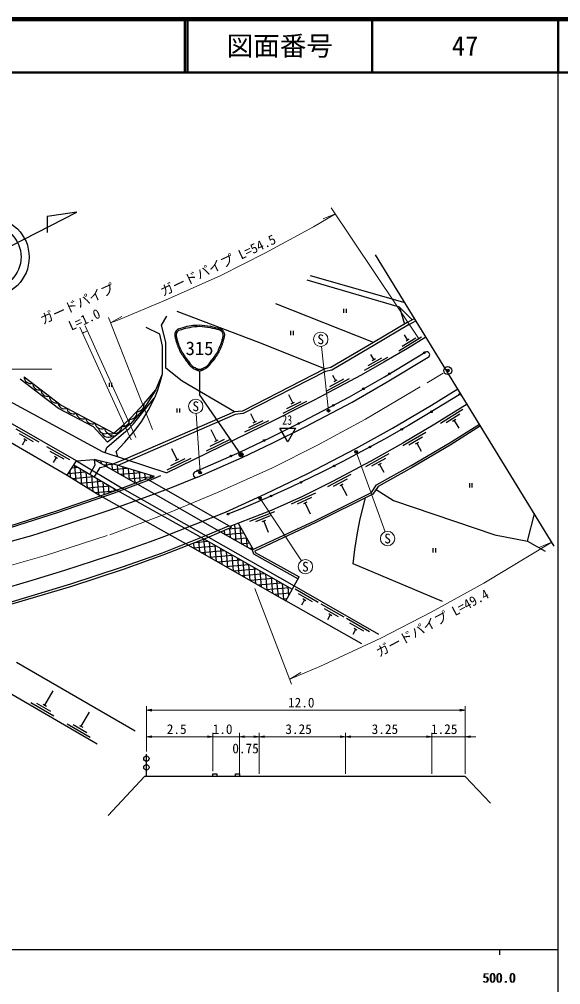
# Model space of a CAD drawing. Units: millimetres, scale not verified, with parts at other scales. Extents: x 40000 to 680000, y 20000 to 380000.
# Drawn here: x 477586 to 579500, y 198357 to 380000 of the extents above; entities that cross this region are included whole.
import ezdxf
from ezdxf.enums import TextEntityAlignment as Align

# ---------------------------------------------------------------- set-up
doc = ezdxf.new("R2010")
doc.units = ezdxf.units.MM
doc.header["$LTSCALE"] = 1000
doc.header["$PDMODE"] = 32
doc.header["$PDSIZE"] = 500
doc.linetypes.add('CHAIN', pattern=[18.5, 12, -1.5, 3.5, -1.5])
for name, color, linetype, lineweight in [('M-BGD', 7, 'Continuous', 25), ('M-BGD-HTXT', 7, 'Continuous', 13), ('M-BMK', 2, 'CHAIN', 13), ('M-BMK-OTRS', 5, 'Continuous', 25), ('M-BMK-SRVR', 3, 'Continuous', 25), ('M-STR-HTXT', 7, 'Continuous', 13), ('M-STR-STR1', 1, 'Continuous', 25), ('M-STR-STRC', 7, 'Continuous', 25), ('M-TTL', 2, 'Continuous', 140), ('M-TTL-BAND', 7, 'Continuous', 25), ('M-TTL-LINE', 7, 'Continuous', 50)]:
    doc.layers.add(name, color=color, linetype=linetype, lineweight=lineweight)
doc.layers.add('M-OTRS', color=6, linetype='Continuous')
doc.layers.add('M-TTL-TXT', color=7, linetype='Continuous')
doc.styles.add('ＭＳ ゴシック', font='')
doc.styles.get('ＭＳ ゴシック').set_extended_font_data('MS Gothic')
pattern_1 = [(5, (-0, -0), (-87.1557, 996.1947), []), (95, (-0, -0), (-996.1947, -87.1557), [])]

# ---------------------------------------------------------------- blocks, each defined once
blk = doc.blocks.new('open_arrow')
at = {"color": 0, "linetype": 'Continuous', "lineweight": -2}
blk.add_lwpolyline([(7.5, 1.25), (0, 0), (7.5, -1.25)], dxfattribs=at)

msp = doc.modelspace()

# ---------------------------------------------------------------- hatches: boundary and pattern name
at = {"layer": 'M-BGD'}
h = msp.add_hatch(dxfattribs=at)
h.set_pattern_fill('USER', color=256, style=0, pattern_type=2)
h.set_pattern_definition(pattern_1)
h.paths.add_polyline_path([(492858, 290335), (495298, 291175), (495971, 291427), (487837, 296174), (486598, 294216)])
h = msp.add_hatch(dxfattribs=at)
h.set_pattern_fill('USER', color=256, style=0, pattern_type=2)
h.set_pattern_definition(pattern_1)
h.paths.add_polyline_path([(495995, 296079), (491668, 297203), (499501, 292748), (501563, 293520), (501698, 293443), (503057, 294002)])
h = msp.add_hatch(dxfattribs=at)
h.set_pattern_fill('USER', color=256, style=0, pattern_type=2)
h.set_pattern_definition(pattern_1)
h.paths.add_polyline_path([(518788, 285178), (517223, 284573), (517501, 284415), (515453, 283541), (521433, 280158), (521621, 280245)])
h = msp.add_hatch(dxfattribs=at)
h.set_pattern_fill('USER', color=256, style=0, pattern_type=2)
h.set_pattern_definition(pattern_1)
h.paths.add_polyline_path([(527746, 270614), (528977, 272773), (512327, 282227), (509422, 281086)])
at = {"layer": 'M-STR-STRC'}
for points in [[(536019, 306479, -1), (535579, 306240, -0.41421), (535679, 306579, -0.41421)], [(518988, 297867, -0.41421), (519111, 298419, -0.41421), (519663, 298296, -1)], [(541233, 298723, -1), (540794, 298484, -0.41421), (540894, 298823, -0.41421)], [(511837, 294822, -1), (511398, 294583, -0.41421), (511498, 294922, -0.41421)], [(523126, 289981, -1), (522686, 289742, -0.41421), (522786, 290081, -0.41421)]]:
    msp.add_hatch(color=256, dxfattribs=at).paths.add_polyline_path(points)

# ---------------------------------------------------------------- linework, layer by layer
at = {"layer": 'M-BGD'}
for p, q in [((549176, 325852), (531772, 330898)), ((532345, 331791), (550159, 326685)), ((544283, 319179), (525876, 326440)), ((538625, 325533), (538625, 324750)), ((539092, 325533), (539092, 324750)), ((550629, 322976), (551983, 323717)), ((550877, 322542), (552223, 323278)), ((528647, 321369), (528647, 320587)), ((529114, 321369), (529114, 320587)), ((549041, 317599), (553291, 320232)), ((549654, 318508), (552204, 320088)), ((550692, 319681), (550099, 320637)), ((550394, 319496), (550989, 319865)), ((542588, 313964), (546939, 316428)), ((543237, 314849), (545847, 316327)), ((544320, 315979), (543766, 316958)), ((544016, 315807), (544625, 316152)), ((537146, 312006), (536608, 312994)), ((494492, 311618), (494492, 310836)), ((494959, 311618), (494959, 310836)), ((535381, 310019), (539772, 312411)), ((536044, 310893), (538678, 312328)), ((536838, 311838), (537453, 312173)), ((529085, 307831), (528330, 309340)), ((527252, 305908), (531724, 308145)), ((527945, 306758), (530628, 308100)), ((528772, 307675), (529398, 307988)), ((507246, 306790), (507246, 306008)), ((507713, 306790), (507713, 306008)), ((521916, 304254), (521178, 305771)), ((561096, 306586), (556852, 303942)), ((560485, 305675), (557939, 304089)), ((520062, 302351), (524558, 304539)), ((520765, 303193), (523462, 304506)), ((521602, 304101), (522231, 304407)), ((559747, 304685), (559153, 304315)), ((559450, 304500), (560342, 303067)), ((481331, 300414), (476989, 302893)), ((480239, 300519), (477634, 302006)), ((514686, 300735), (513701, 302758)), ((554090, 302276), (549792, 299720)), ((478713, 300872), (478156, 299895)), ((479017, 300698), (478409, 301045)), ((512832, 298831), (517328, 301020)), ((513534, 299673), (516232, 300986)), ((514371, 300581), (515001, 300888)), ((553460, 301378), (550882, 299845)), ((552702, 300404), (552100, 300046)), ((552401, 300225), (553264, 298774)), ((487119, 297109), (482777, 299588)), ((486028, 297214), (483423, 298701)), ((507279, 297129), (506294, 299152)), ((547152, 298256), (542785, 295820)), ((484502, 297567), (483944, 296590)), ((484806, 297393), (484198, 297740)), ((487837, 296174), (495971, 291427)), ((488323, 296940), (496956, 291795)), ((497487, 297261), (495196, 296287)), ((498352, 296977), (496141, 296036)), ((505425, 295226), (509921, 297414)), ((506128, 296068), (508825, 297381)), ((506965, 296976), (507594, 297282)), ((546498, 297376), (543878, 295914)), ((545713, 296422), (545102, 296081)), ((545407, 296252), (546229, 294778)), ((539989, 294360), (535576, 292009)), ((486598, 294216), (492858, 290335)), ((499501, 292748), (515453, 283541)), ((502028, 293255), (504259, 294171)), ((539318, 293493), (536670, 292082)), ((538515, 292555), (537897, 292226)), ((562334, 292709), (562334, 291926)), ((562801, 292709), (562801, 291926)), ((495971, 291427), (512327, 282227)), ((496956, 291795), (513214, 282586)), ((533329, 290837), (528770, 288784)), ((538206, 292390), (539264, 290405)), ((492858, 290335), (509422, 281086)), ((532602, 290016), (529866, 288784)), ((531738, 289133), (531100, 288846)), ((531419, 288990), (532342, 286938)), ((525598, 287329), (520935, 285526)), ((524828, 286548), (522030, 285467)), ((523918, 285714), (523265, 285462)), ((523591, 285588), (524402, 283489)), ((573221, 281802), (574592, 286926)), ((515453, 283541), (521433, 280158)), ((518788, 285178), (521621, 280245)), ((512327, 282227), (528977, 272773)), ((513214, 282586), (529341, 273410)), ((509422, 281086), (527746, 270614)), ((555441, 280472), (555441, 279689)), ((555907, 280472), (555907, 279689)), ((529341, 273410), (530245, 275099)), ((533862, 270297), (529525, 272785)), ((532770, 270404), (530168, 271897)), ((531245, 270760), (530686, 269785)), ((531549, 270586), (530942, 270935)), ((538752, 267490), (534415, 269979)), ((537660, 267598), (535058, 269091)), ((536135, 267954), (535575, 266978)), ((536439, 267780), (535832, 268128)), ((543520, 264754), (539184, 267242)), ((542429, 264861), (539827, 266354)), ((540904, 265217), (540344, 264242)), ((541208, 265043), (540601, 265392)), ((477077, 259043), (499387, 246101)), ((472673, 255018), (492235, 243674)), ((482375, 250952), (483954, 253676)), ((479760, 251428), (484086, 248920)), ((480851, 251316), (483446, 249811)), ((482072, 251128), (482677, 250777)), ((489222, 246981), (490773, 249654)), ((486608, 247457), (490934, 244949)), ((487699, 247344), (490294, 245839)), ((488920, 247157), (489525, 246806)), ((501507, 237503), (501507, 241753))]:
    msp.add_line(p, q, dxfattribs=at)
for points in [[(551512, 323459), (549176, 325852), (550077, 322646)], [(518091, 306158), (508236, 311885), (505158, 314361), (505139, 319253), (504361, 322470), (505333, 324157)], [(535085, 314215), (522707, 319205), (507306, 325043)], [(496144, 297702), (495813, 298657), (497480, 300415), (499396, 302695), (500632, 304406), (501862, 306404), (503074, 308862), (503604, 310110), (504088, 311710), (504557, 313287), (504569, 318517), (504046, 320776), (501457, 322035)], [(550629, 322976), (544283, 319179), (536210, 314463), (535085, 314215), (519614, 306298), (518091, 306158), (497487, 297261)], [(550877, 322542), (544538, 318749), (536394, 313991), (535255, 313740), (519756, 305809), (518216, 305667), (498352, 296977)], [(554130, 320223), (550654, 318069), (546208, 315497), (541925, 313072), (537792, 310820), (533082, 308321), (523238, 303396), (505338, 294683)], [(510657, 294836), (519071, 298553), (524859, 301289), (530898, 304294), (539713, 308947), (546305, 312719), (554009, 317346)], [(511101, 293829), (519528, 297552), (525339, 300300), (531400, 303315), (540243, 307983), (546861, 311770), (554575, 316403)], [(478492, 312747), (485467, 307387), (495361, 302119), (497327, 303817), (498583, 304998), (501106, 307741), (503276, 310268), (504557, 313287)], [(503276, 310268), (501072, 306832), (498492, 303895), (497132, 302728), (494215, 300437), (491534, 303309), (484994, 306745), (477773, 312296)], [(471268, 310531), (493325, 298627), (505338, 294683)], [(473636, 272614), (479997, 274463), (486184, 276370), (496964, 279844), (502277, 281736), (504956, 282778), (516373, 287281), (523909, 290738), (531901, 294547), (540914, 299215), (547855, 303055), (555170, 307390), (560115, 310484)], [(560700, 309532), (554304, 305625), (550880, 303597), (546357, 301020), (538468, 296787), (534531, 294774), (528713, 291965), (524261, 289989), (519421, 287883), (516643, 286807)], [(467454, 305310), (486598, 294216), (488323, 296940), (468920, 308017)], [(493726, 298496), (494085, 299436), (497220, 302124), (498286, 303027), (499103, 303901), (500112, 305165), (503004, 308719)], [(561883, 307606), (555829, 303835), (549791, 300243), (543752, 296874), (536529, 293027), (530865, 290221), (524984, 287574), (517223, 284573)], [(521433, 280158), (533246, 285653), (543877, 290971), (544831, 292416), (551344, 296037), (558476, 300235), (564200, 303837)], [(564409, 303496), (558684, 299894), (551543, 295690), (545111, 292114), (544152, 290661), (533419, 285292), (521917, 279942), (521995, 279682), (530245, 275099)], [(488323, 296940), (491668, 297203), (499501, 292748)], [(491668, 297203), (491830, 296096), (490850, 294416)], [(501698, 293443), (503057, 294002), (495995, 296079), (491668, 297203)], [(491754, 293888), (492791, 295667), (493900, 295934)], [(511101, 293829), (508470, 292754), (506182, 291860), (501810, 290191), (494445, 287564), (484590, 284311), (479873, 282832), (470027, 280130), (465448, 279108), (462497, 278598), (459036, 278076), (451272, 277067), (447230, 276735), (442082, 276343), (436811, 276174), (426136, 275745), (417709, 275429), (410002, 275172)], [(544743, 291557), (548010, 289473), (567072, 283010), (573221, 281802), (576555, 279933)], [(557249, 270476), (540457, 277549), (540740, 280268), (541243, 283346), (541754, 286020), (542752, 289960)], [(521433, 280158), (521659, 279411), (530056, 274746)], [(542076, 262471), (527746, 270614), (529341, 273410), (545205, 264306)], [(514007, 237503), (514007, 238003), (514757, 238003), (514757, 237503)], [(518257, 237503), (518257, 238003), (519007, 238003), (519007, 237503)], [(566257, 232503), (561507, 237503), (501165, 237503), (494324, 230173)]]:
    msp.add_lwpolyline(points, dxfattribs=at)
msp.add_lwpolyline([(528108, 300494), (526608, 303092), (529608, 303092)], close=True, dxfattribs=at)
for centre, radius in [((553843, 317260), 150), ((547278, 313317), 150), ((542368, 310479), 150), ((560518, 309421), 150), ((536683, 307359), 150), ((555170, 306154), 150), ((530179, 303947), 150), ((549585, 302859), 150), ((523685, 300746), 150), ((517434, 297840), 150), ((543596, 299539), 150), ((536858, 295964), 150), ((511202, 295087), 150), ((530606, 292879), 150), ((524977, 290307), 150), ((516880, 286899), 150), ((501507, 240903), 500), ((501507, 239253), 500)]:
    msp.add_circle(centre, radius, dxfattribs=at)
for centre, radius, start, end in [((554292, 316874), 550, 300.98499, 120.98499), ((479742, 312732), 1250, 179.32902, 285.58923), ((481328, 311514), 1250, 179.32902, 285.58923), ((482914, 310295), 1250, 179.32902, 285.58923), ((484500, 309072), 1250, 179.13863, 285.39883), ((486076, 307982), 1250, 185.24485, 291.50506), ((499845, 307477), 1250, 264.26232, 10.52253), ((487770, 307011), 1250, 188.83552, 295.09573), ((489535, 306071), 1250, 188.83552, 295.09573), ((498488, 306020), 1250, 263.59426, 9.85447), ((491300, 305131), 1250, 188.83552, 295.09573), ((493066, 304191), 1250, 188.83552, 295.09573), ((495628, 303340), 1250, 257.69038, 3.95059), ((497105, 304655), 1250, 259.39351, 5.65372), ((493713, 303279), 1250, 188.83552, 295.09573), ((494297, 302614), 1250, 200.51269, 306.7729), ((494831, 303251), 1250, 188.83552, 295.09573), ((495281, 302844), 1250, 213.89598, 299.27562), ((510879, 294333), 550, 113.83433, 293.83433)]:
    msp.add_arc(centre, radius, start, end, dxfattribs=at)
at = {"layer": 'M-BGD-HTXT'}
for p, q in [((535799, 306359), (534474, 318453)), ((511617, 294703), (510895, 305842)), ((541014, 298604), (546450, 283572)), ((522906, 289862), (530702, 278138))]:
    msp.add_line(p, q, dxfattribs=at)
for centre in [(534327, 319795), (510808, 307189), (546909, 282303), (531450, 277014)]:
    msp.add_circle(centre, 1350, dxfattribs=at)
at = {"layer": 'M-BMK'}
msp.add_lwpolyline([(292313, 270472), (317954, 269353), (364142, 267124), (376830, 266744), (385827, 266554), (396003, 266568), (402514, 266647), (413104, 267015), (420026, 267444), (431026, 268490), (439327, 269595), (445587, 270614), (458125, 272968), (465247, 274541), (475241, 277042), (482688, 279160), (494644, 283018), (505888, 287209), (514907, 290940), (525264, 295609), (533698, 299891), (542734, 304752), (558226, 313904)], dxfattribs=at)
at = {"layer": 'M-BMK-OTRS'}
msp.add_line((578300, 280893), (544609, 335715), dxfattribs=at)
at = {"layer": 'M-BMK-SRVR'}
for p, q in [((459011, 328676), (488410, 343731)), ((488410, 343731), (482806, 342890)), ((482806, 342890), (482830, 339890))]:
    msp.add_line(p, q, dxfattribs=at)
for centre, radius in [((471937, 335248), 7500), ((471917, 335286), 6000), ((558226, 313904), 750)]:
    msp.add_circle(centre, radius, dxfattribs=at)
at = {"layer": 'M-OTRS'}
msp.add_point((558226, 313904), dxfattribs=at)
at = {"layer": 'M-STR-HTXT'}
for p, q in [((537083, 343373), (534817, 342431)), ((552843, 319810), (536322, 344512)), ((502680, 302804), (494379, 323868)), ((494764, 322892), (496913, 324078)), ((498662, 300885), (489009, 322048)), ((499553, 301307), (490007, 322302)), ((489511, 320948), (490432, 321367)), ((489511, 320948), (489770, 321113)), ((490432, 321367), (490138, 321281)), ((451672, 314183), (483702, 314183)), ((577840, 281641), (575582, 280678)), ((521926, 272895), (528844, 254894)), ((528485, 255828), (530590, 257092)), ((501507, 242253), (501507, 250753)), ((561507, 238003), (561507, 250753)), ((501507, 250003), (561507, 250003)), ((514007, 238503), (514007, 245753)), ((519007, 238003), (519007, 245753)), ((522757, 238003), (522757, 245753)), ((539007, 238003), (539007, 245753)), ((555257, 238003), (555257, 245753)), ((501507, 245003), (514007, 245003)), ((521007, 245003), (512007, 245003)), ((522757, 245003), (519007, 245003)), ((522757, 245003), (539007, 245003)), ((539007, 245003), (555257, 245003)), ((553257, 245003), (563507, 245003))]:
    msp.add_line(p, q, dxfattribs=at)
for points in [[(494764, 322892), (496117, 323396), (505136, 327127), (515494, 331796), (523927, 336078), (532964, 340939), (537083, 343373)], [(528485, 255828), (534151, 258232), (545648, 263543), (555086, 268444), (565016, 273905), (577840, 281641)]]:
    msp.add_lwpolyline(points, dxfattribs=at)
at = {"layer": 'M-STR-STR1'}
msp.add_line((501563, 293520), (517501, 284415), dxfattribs=at)
for points in [[(501563, 293520), (495298, 291175), (484579, 287485), (475781, 284646), (468105, 282562), (465056, 281861), (461039, 281124), (454488, 280331), (441224, 279411), (431238, 278884)], [(501959, 293294), (495417, 290845), (484690, 287153), (475881, 284311), (468190, 282222), (465127, 281518), (461091, 280778), (454522, 279982), (441245, 279062), (431556, 278551)], [(446361, 263019), (459550, 266271), (476312, 270487), (487315, 273788), (497035, 276974), (504511, 279630), (512730, 282858), (517022, 284689)], [(446711, 262652), (459656, 265844), (476428, 270062), (487447, 273369), (497178, 276558), (504665, 279218), (512896, 282451), (517501, 284415)]]:
    msp.add_lwpolyline(points, dxfattribs=at)
at = {"layer": 'M-STR-STRC'}
for p in [(511524, 313882), (519326, 298081)]:
    msp.add_line(p, (511524, 309379), dxfattribs=at)
for points in [[(507524, 321739), (507457, 321695), (507396, 321653), (507341, 321610), (507290, 321566), (507242, 321520), (507198, 321472), (507154, 321421), (507112, 321365), (507069, 321305), (507024, 321239), (506943, 321093), (506888, 320950), (506857, 320807), (506847, 320665), (506854, 320521), (506874, 320374), (506904, 320224), (506942, 320069), (506983, 319907), (507024, 319739)], [(507524, 321739), (508006, 321889), (508440, 322021), (508837, 322135), (509209, 322233), (509566, 322314), (509919, 322379), (510281, 322428), (510661, 322463), (511072, 322482), (511524, 322487), (512016, 322467), (512528, 322414), (513044, 322336), (513550, 322242), (514031, 322138), (514471, 322032), (514856, 321932), (515170, 321844), (515397, 321777), (515524, 321739)], [(507622, 321500), (507868, 321576), (508162, 321664), (508497, 321760), (508867, 321857), (509268, 321953), (509693, 322041), (510137, 322118), (510594, 322179), (511058, 322218), (511524, 322233), (512004, 322214), (512503, 322164), (513006, 322090), (513499, 321999), (513967, 321898), (514396, 321794), (514771, 321696), (515078, 321611), (515301, 321545), (515426, 321507)], [(515524, 321739), (515592, 321695), (515653, 321653), (515708, 321610), (515759, 321566), (515806, 321520), (515851, 321472), (515894, 321421), (515937, 321365), (515980, 321305), (516024, 321239), (516106, 321093), (516161, 320950), (516191, 320807), (516202, 320665), (516195, 320521), (516175, 320374), (516144, 320224), (516107, 320069), (516066, 319907), (516024, 319739)], [(507024, 319739), (507076, 319542), (507123, 319369), (507168, 319215), (507211, 319074), (507255, 318941), (507300, 318813), (507348, 318683), (507400, 318547), (507459, 318401), (507524, 318239), (507650, 317942), (507772, 317678), (507893, 317440), (508018, 317217), (508149, 317002), (508291, 316786), (508445, 316560), (508617, 316316), (508809, 316045), (509024, 315739)], [(507618, 321504), (507598, 321486), (507572, 321463), (507540, 321434), (507505, 321400), (507467, 321363), (507427, 321322), (507387, 321278), (507347, 321232), (507309, 321184), (507274, 321135), (507203, 321000), (507157, 320852), (507134, 320696), (507130, 320539), (507139, 320384), (507159, 320236), (507186, 320101), (507214, 319983), (507241, 319887), (507262, 319818)], [(507262, 319818), (507312, 319625), (507359, 319455), (507403, 319303), (507445, 319164), (507488, 319034), (507532, 318908), (507580, 318780), (507631, 318647), (507688, 318503), (507753, 318344), (507877, 318050), (507998, 317789), (508118, 317552), (508242, 317332), (508372, 317119), (508512, 316905), (508665, 316681), (508835, 316440), (509025, 316171), (509239, 315867)], [(515787, 319818), (515737, 319625), (515690, 319455), (515646, 319303), (515604, 319164), (515561, 319034), (515516, 318908), (515469, 318780), (515418, 318647), (515360, 318503), (515296, 318344), (515172, 318050), (515051, 317789), (514931, 317552), (514807, 317332), (514677, 317119), (514537, 316905), (514384, 316681), (514214, 316440), (514024, 316171), (513810, 315867)], [(516024, 319739), (515973, 319542), (515926, 319369), (515881, 319215), (515838, 319074), (515794, 318941), (515749, 318813), (515701, 318683), (515648, 318547), (515590, 318401), (515524, 318239), (515399, 317942), (515277, 317678), (515155, 317440), (515031, 317217), (514899, 317002), (514758, 316786), (514604, 316560), (514432, 316316), (514240, 316045), (514024, 315739)], [(515428, 321507), (515448, 321489), (515475, 321466), (515506, 321436), (515542, 321403), (515580, 321365), (515621, 321323), (515661, 321279), (515701, 321232), (515739, 321184), (515774, 321135), (515846, 320999), (515892, 320851), (515914, 320696), (515919, 320538), (515909, 320383), (515889, 320235), (515863, 320099), (515834, 319981), (515807, 319885), (515786, 319816)], [(509024, 315739), (509180, 315530), (509320, 315339), (509451, 315165), (509576, 315004), (509703, 314856), (509835, 314718), (509978, 314589), (510137, 314468), (510317, 314351), (510524, 314239), (510631, 314184), (510731, 314130), (510826, 314080), (510917, 314033), (511008, 313991), (511100, 313954), (511196, 313924), (511297, 313902), (511406, 313887), (511524, 313882), (511643, 313887), (511752, 313902), (511853, 313924), (511949, 313954), (512041, 313991), (512132, 314033), (512223, 314080), (512318, 314130), (512417, 314184), (512524, 314239), (512732, 314351), (512912, 314468), (513071, 314589), (513214, 314718), (513346, 314856), (513472, 315004), (513598, 315165), (513728, 315339), (513869, 315530), (514024, 315739)], [(509201, 315916), (509352, 315712), (509489, 315526), (509615, 315355), (509737, 315198), (509860, 315053), (509988, 314918), (510127, 314793), (510282, 314675), (510459, 314563), (510661, 314455), (510754, 314409), (510840, 314363), (510922, 314320), (511001, 314279), (511079, 314243), (511159, 314211), (511241, 314185), (511328, 314165), (511422, 314152), (511524, 314148), (511627, 314152), (511721, 314165), (511808, 314185), (511890, 314211), (511969, 314243), (512048, 314279), (512127, 314320), (512208, 314363), (512295, 314409), (512387, 314455), (512590, 314563), (512766, 314675), (512922, 314793), (513061, 314918), (513189, 315053), (513311, 315198), (513433, 315355), (513560, 315526), (513696, 315712), (513848, 315916)]]:
    msp.add_lwpolyline(points, dxfattribs=at)
for centre, radius in [((535799, 306359), 250), ((519326, 298081), 400), ((541014, 298604), 250), ((511617, 294703), 250), ((522906, 289862), 250)]:
    msp.add_circle(centre, radius, dxfattribs=at)
at = {"layer": 'M-TTL'}
msp.add_line((680000, 380000), (40000, 380000), dxfattribs=at)
at = {"layer": 'M-TTL-BAND'}
for p, q in [((579000, 20000), (579000, 370000)), ((40000, 205000), (579000, 205000)), ((568000, 205000), (568000, 204000))]:
    msp.add_line(p, q, dxfattribs=at)
at = {"layer": 'M-TTL-LINE'}
for p, q in [((508747, 380000), (508747, 370000)), ((509247, 380000), (509247, 370000)), ((543997, 380000), (543997, 370000)), ((579000, 380000), (579000, 370000)), ((40000, 370000), (680000, 370000))]:
    msp.add_line(p, q, dxfattribs=at)

# ---------------------------------------------------------------- block references
at = {"layer": 'M-STR-HTXT', "xscale": 133, "yscale": 133}
for p in [(501507, 250003), (501507, 245003), (519007, 245003), (519007, 245003), (522757, 245003), (539007, 245003), (561507, 245003)]:
    msp.add_blockref('open_arrow', p, dxfattribs=at)
at = {"layer": 'M-STR-HTXT', "xscale": 133, "yscale": 133, "rotation": 180}
for p in [(561507, 250003), (514007, 245003), (514007, 245003), (522757, 245003), (539007, 245003), (555257, 245003), (555257, 245003)]:
    msp.add_blockref('open_arrow', p, dxfattribs=at)

# ---------------------------------------------------------------- texts
at = {"layer": 'M-BGD', "style": 'ＭＳ ゴシック', "width": 0.75}
msp.add_text('23', height=1833, dxfattribs=at).set_placement((528007, 303157), align=Align.BOTTOM_CENTER)
at = {"layer": 'M-BGD-HTXT', "style": 'ＭＳ ゴシック'}
for p in [(534327, 319795), (510808, 307189), (546909, 282303), (531450, 277014)]:
    msp.add_text('S', height=1833, dxfattribs=at).set_placement(p, align=Align.MIDDLE_CENTER)
at = {"layer": 'M-STR-HTXT', "style": 'ＭＳ ゴシック'}
for s, rotation, p in [('ガードパイプ L=54.5', 25.258, (515608, 332396)), ('ガードパイプ', 24.451, (489095, 325133)), ('L=1.0', 24.451, (490439, 322176)), ('ガードパイプ L=49.4', 28.488, (556028, 265110))]:
    msp.add_text(s, height=1833, rotation=rotation, dxfattribs=at).set_placement(p, align=Align.BOTTOM_CENTER)
for s, p in [('12.0', (530662, 251440)), ('2.5', (507215, 246440)), ('1.0', (515850, 246440)), ('3.25', (530158, 246440)), ('3.25', (546408, 246440)), ('1.25', (557570, 246440)), ('0.75', (520177, 242815))]:
    msp.add_text(s, height=1833, dxfattribs=at).set_placement(p, align=Align.MIDDLE_CENTER)
at = {"layer": 'M-STR-STRC', "style": 'ＭＳ ゴシック'}
msp.add_text('315', height=2566, dxfattribs=at).set_placement((508899, 316051), align=Align.BOTTOM_LEFT)
at = {"layer": 'M-TTL-BAND', "style": 'ＭＳ ゴシック'}
for p in [(567844, 198195), (568000, 198195)]:
    msp.add_text('500.0', height=1833, dxfattribs=at).set_placement(p, align=Align.BOTTOM_CENTER)
at = {"layer": 'M-TTL-TXT', "style": 'ＭＳ ゴシック'}
for s, p in [('図面番号', (526622, 375000)), ('47', (561497, 375000))]:
    msp.add_text(s, height=3666, dxfattribs=at).set_placement(p, align=Align.MIDDLE_CENTER)

doc.saveas('drawing.dxf')
